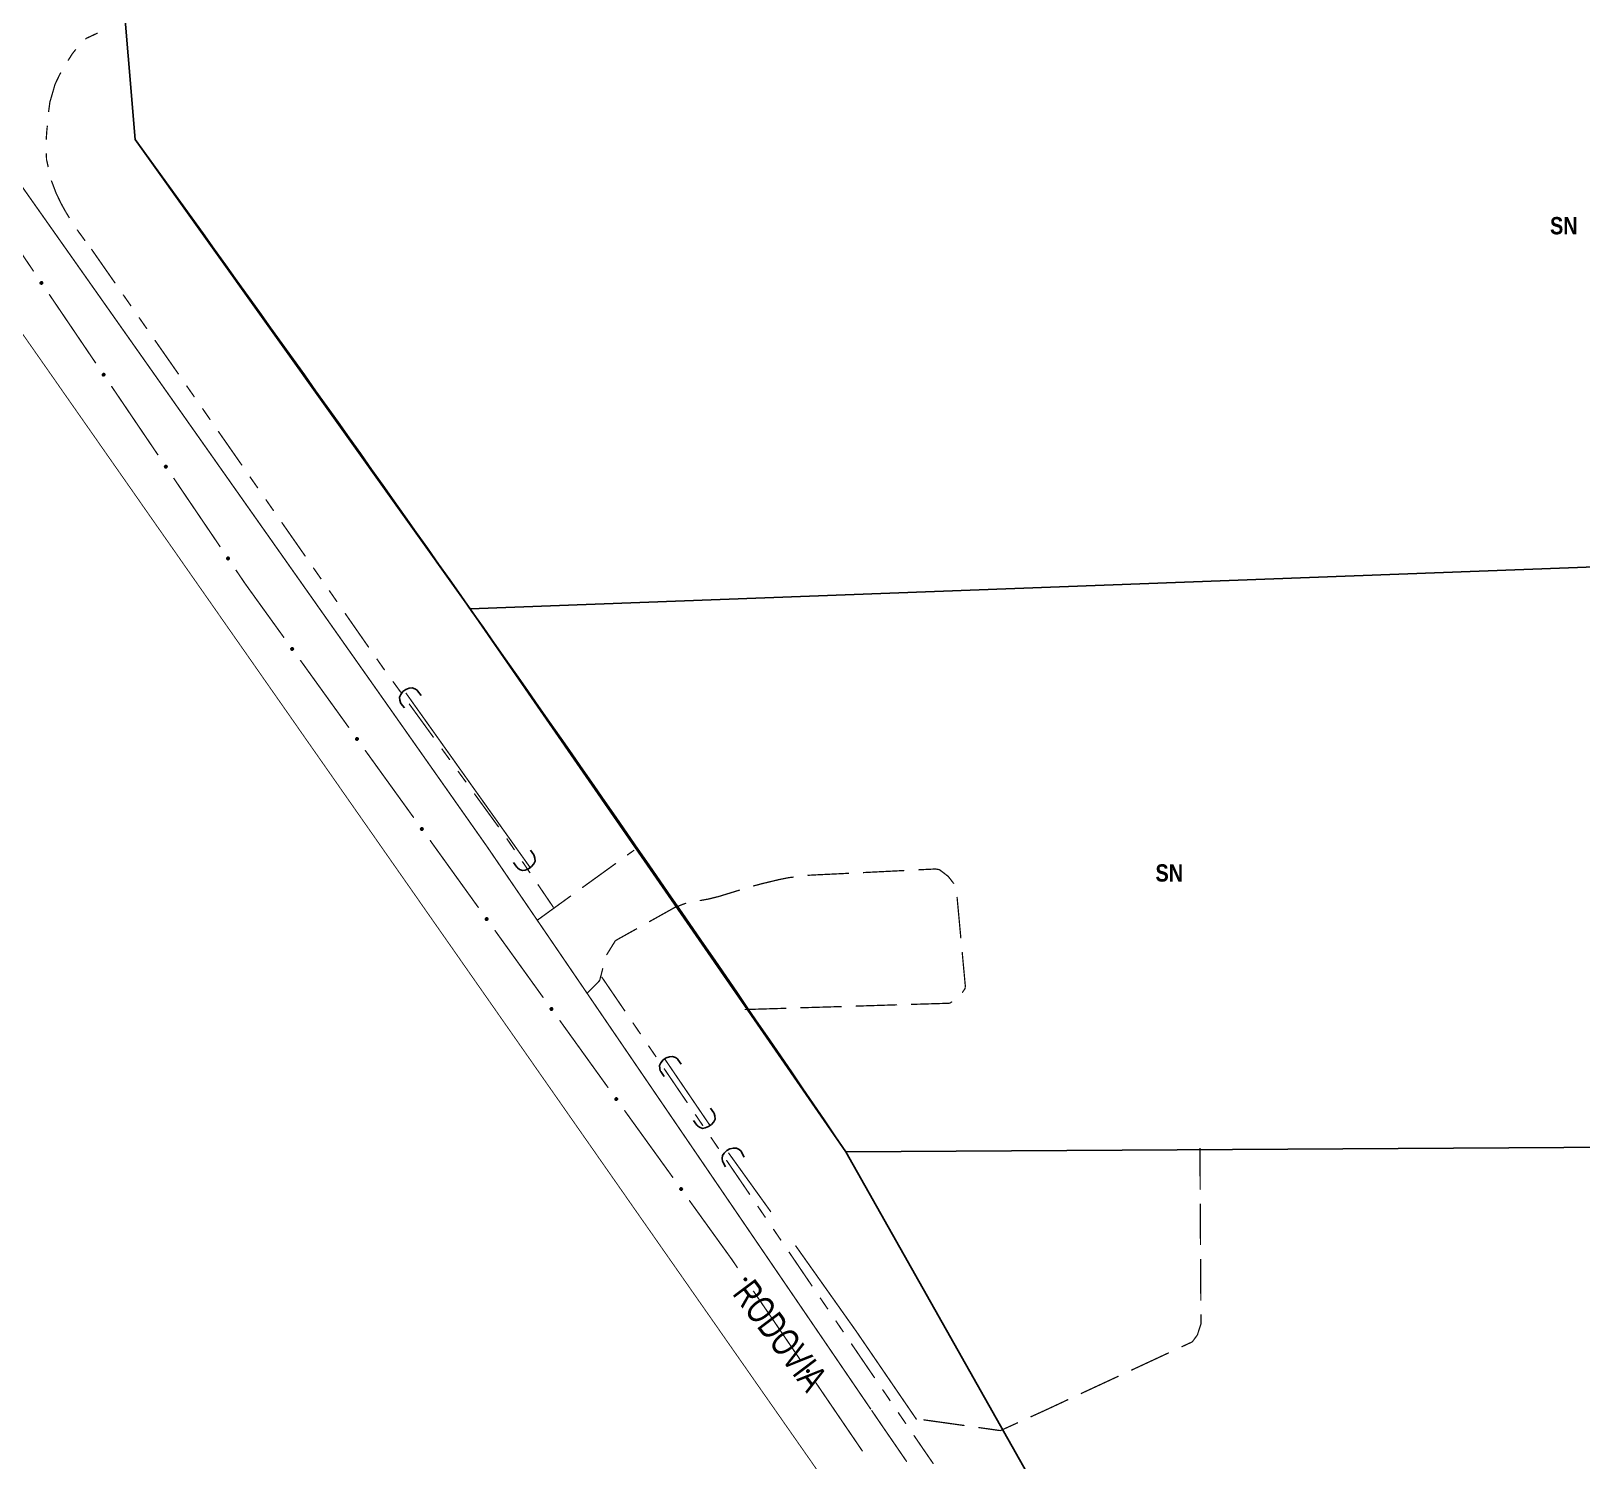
# Model space of a CAD drawing. Extents: x 204834 to 208707, y 4853033 to 4855981.
# Drawn here: x 205162.7 to 205386.4, y 4854319 to 4854525.2 of the extents above; entities that cross this region are included whole.
import ezdxf
from ezdxf.enums import TextEntityAlignment as Align

# ---------------------------------------------------------------- set-up
doc = ezdxf.new("R2010")
doc.units = 0
doc.header["$LTSCALE"] = 1.5
doc.header["$MEASUREMENT"] = 0
doc.linetypes.add('PHANTOMX2', pattern=[5, 2.5, -0.5, 0.5, -0.5, 0.5, -0.5])
doc.linetypes.add('TRACO_05', pattern=[11, 7, -1, 0.5, -1, 0.5, -1])
for name, color, linetype in [('CD-MALHA-LOTES', 40, 'CONTINUOUS'), ('HD-VALAS-DRENOS', 170, 'CONTINUOUS'), ('LM-LIM-SETOR-FISCAL', 7, 'CONTINUOUS'), ('RU-QUADRAS', 6, 'CONTINUOUS'), ('SV-EIXO-ROD-ESTR', 7, 'CONTINUOUS'), ('SV-FX-DOM-EST', 20, 'CONTINUOUS'), ('SV-PONTE-BUEIRO', 249, 'CONTINUOUS'), ('SV-ROD-ESTADUAIS', 20, 'CONTINUOUS'), ('SV-RUA-NAO-PAV-S-GUIA-C-GUIA', 7, 'PHANTOMX2'), ('SV-RUA-PAVIM-S-GUIA-C-GUIA', 7, 'CONTINUOUS'), ('SV-TXT-ROD-EST', 20, 'CONTINUOUS'), ('Th_NmrPort', 7, 'CONTINUOUS')]:
    doc.layers.add(name, color=color, linetype=linetype)
doc.styles.add('ARIAL', font='ARIAL.TTF')
doc.styles.get("Standard").update_dxf_attribs({"font": 'swisscbo.ttf'})
doc.linetypes.add('Limite', pattern='A,20,-3,[130,ltypeshp.shx,S=6.35,R=0,X=0,Y=0],-3,20', length=46)

# ---------------------------------------------------------------- blocks, each defined once
blk = doc.blocks.new('COD119', base_point=(205216.54, 4854430.11))
at = {"layer": 'SV-PONTE-BUEIRO'}
blk.add_lwpolyline([(205215.03, 4854428.11), (205215.03, 4854428.943333), (205215.03, 4854429.068333), (205215.155833, 4854429.401667), (205215.4075, 4854429.776667), (205215.785, 4854429.985), (205216.288333, 4854430.11), (205216.791667, 4854430.11), (205217.295, 4854429.985), (205217.6725, 4854429.776667), (205217.924167, 4854429.401667), (205218.05, 4854429.068333), (205218.05, 4854428.943333), (205218.05, 4854428.11)], dxfattribs=at)

msp = doc.modelspace()

# ---------------------------------------------------------------- linework, layer by layer
at = {"layer": 'CD-MALHA-LOTES', "linetype": 'Continuous', "flags": 128}
for points in [[(205226.02, 4854441.91), (205177.7, 4854509.57), (205175.67, 4854533.79)], [(205226.02, 4854441.91), (205396.09, 4854448.24)], [(205280.22, 4854363.61), (205226.02, 4854441.91)], [(205280.22, 4854363.61), (205391.79, 4854364.28)], [(205346.53, 4854246.15), (205280.22, 4854363.61)]]:
    msp.add_lwpolyline(points, dxfattribs=at)
at = {"layer": 'HD-VALAS-DRENOS', "linetype": 'TRACO_05', "const_width": 0.18}
for points in [[(205234.76, 4854404.48), (205216.75, 4854429.77)], [(205260.64, 4854367.37), (205254.1, 4854376.98)], [(205269.42, 4854354.92), (205263.29, 4854363.45)], [(205290.43, 4854324.98), (205281.75, 4854337.67), (205272.96, 4854350.07)]]:
    msp.add_lwpolyline(points, dxfattribs=at)
at = {"layer": 'LM-LIM-SETOR-FISCAL', "linetype": 'Limite', "ltscale": 0.1, "const_width": 0.13, "flags": 128}
msp.add_lwpolyline([(208132.13, 4853213.19), (208114.89, 4853209.76), (208079.6, 4853197.34), (208051.55, 4853180.72), (208025.58, 4853147.48), (208008.96, 4853121.51), (207990.27, 4853095.54), (207977.18, 4853074.27), (207977.18, 4853074.27), (207977.25, 4853074.22), (207977.18, 4853074.27), (207956.1, 4853085.93), (207945.82, 4853090.68), (207936.07, 4853099.64), (207925.79, 4853113.08), (207912.87, 4853122.04), (207901.27, 4853129.42), (207885.99, 4853134.43), (207866.22, 4853130.48), (207857.06, 4853117.3), (207855.74, 4853109.65), (207854.29, 4853104.12), (207849.81, 4853098.58), (207843.48, 4853094.63), (207832.35, 4853091.47), (207826.81, 4853088.04), (207822.46, 4853090.02), (207820.49, 4853094.5), (207817.85, 4853098.72), (207811.26, 4853102.27), (207805.07, 4853103.59), (207799.14, 4853104.38), (207790.7, 4853104.38), (207787.01, 4853100.03), (207786.62, 4853093.31), (207788.2, 4853087.12), (207790.57, 4853079.61), (207790.97, 4853071.24), (207790.84, 4853064.52), (207788.33, 4853057.66), (207782.8, 4853050.28), (207778.71, 4853047.25), (207773.44, 4853045.67), (207762.04, 4853043.3), (207754.13, 4853041.45), (207747.15, 4853035.92), (207736.87, 4853033.41), (207724.88, 4853033.81), (207719.34, 4853036.97), (207718.29, 4853046.46), (207718.15, 4853057.73), (207718.02, 4853064.06), (207716.7, 4853070.78), (207713.41, 4853075.39), (207708.27, 4853076.71), (207703.66, 4853075.26), (207699.7, 4853071.57), (207695.82, 4853066.3), (207691.07, 4853063.26), (207679.08, 4853063.26), (207668.54, 4853066.43), (207663.92, 4853071.17), (207660.23, 4853076.31), (207656.54, 4853081.71), (207653.12, 4853086.99), (207651.8, 4853094.76), (207650.35, 4853101.35), (207645.47, 4853108.07), (207638.75, 4853112.42), (207633.48, 4853114.13), (207625.51, 4853116.05), (207616.55, 4853118.55), (207607.72, 4853121.45), (207599.15, 4853123.03), (207589.26, 4853124.48), (207579.64, 4853122.9), (207567.98, 4853122.5), (207563.63, 4853123.29), (207559.41, 4853125.53), (207549.66, 4853131.07), (207540.31, 4853134.1), (207534.9, 4853135.16), (207526.34, 4853135.42), (207517.37, 4853134.63), (207509.86, 4853132.26), (207501.03, 4853132.12), (207496.16, 4853134.1), (207489.44, 4853138.19), (207485.09, 4853140.95), (207483.24, 4853145.3), (207433.38, 4853135.75), (207434.67, 4853127.72), (207426.82, 4853124.81), (207415.73, 4853122.98), (207396.77, 4853120.95), (207392.49, 4853119.11), (207387.47, 4853118.39), (207381.3, 4853117.24), (207376.56, 4853116.38), (207369.1, 4853115.23), (207357.97, 4853112.75), (207344.5, 4853111.15), (207333.42, 4853111.36), (207328.77, 4853111.37), (207320.7, 4853109.57), (207319.42, 4853105.86), (207317.92, 4853104.36), (207313.42, 4853103), (207306.84, 4853102), (207303.18, 4853099.75), (207300.74, 4853099.94), (207297.24, 4853101.27), (207294.36, 4853102.41), (207290.13, 4853102.41), (207285.91, 4853101.58), (207283.75, 4853100.66), (207281.89, 4853098.7), (207278.14, 4853097.67), (207267.11, 4853095.09), (207250.59, 4853091.4), (207242.24, 4853089.87), (207232.02, 4853089.01), (207225.74, 4853087.76), (207218.42, 4853086.81), (207208.78, 4853084.88), (207201.06, 4853083.36), (207192.55, 4853081.52), (207188.75, 4853080.47), (207183.81, 4853079.34), (207181.54, 4853078.81), (207178.97, 4853078.21), (207175.42, 4853077.24), (207161.51, 4853073.61), (207134.62, 4853067.5), (207121.18, 4853063.43), (207109.77, 4853060.98), (207083.02, 4853055.24), (207071.92, 4853053.66), (207063.04, 4853052.2), (207057.57, 4853051.22), (207048.59, 4853049.32), (207041.5, 4853047.9), (207028.02, 4853045.07), (207018.95, 4853043.22), (207009.04, 4853041.02), (207007.25, 4853052.87), (207006.42, 4853057.28), (207004.98, 4853065.92), (207003.06, 4853076.97), (207001.71, 4853082.51), (207000.15, 4853089.03), (206998.25, 4853095.75), (206995.98, 4853101.99), (206993.74, 4853107.81), (206987.39, 4853105.57), (206977.81, 4853100.47), (206967.6, 4853097.61), (206962.59, 4853093.58), (206958.92, 4853089.46), (206955.6, 4853082.5), (206950.01, 4853078.17), (206943.28, 4853074.5), (206936.66, 4853071.45), (206932.61, 4853069.6), (206929.01, 4853068.36), (206924.61, 4853067.87), (206920.58, 4853068.19), (206915.12, 4853068.72), (206902.95, 4853070.8), (206891.38, 4853067.85), (206880.4, 4853065.73), (206872.64, 4853064.04), (206858.24, 4853060.22), (206847.8, 4853057.54), (206840.17, 4853055.43), (206828.46, 4853052.32), (206822.53, 4853050.63), (206811.52, 4853047.66), (206803.01, 4853045.24), (206783.97, 4853039.27), (206779.35, 4853035.22), (206768.83, 4853039.64), (206726.11, 4853063.48), (206713.2, 4853068.45), (206676.44, 4853090.31), (206672.42, 4853095.9), (206668.43, 4853097.71), (206665.78, 4853098.35), (206614.27, 4853094.76), (206560.2, 4853092.06), (206527.07, 4853088.1), (206526.63, 4853090.28), (206436.89, 4853085.62), (206403.59, 4853083.9), (206378.69, 4853082.54), (206306.59, 4853077.18), (206281.43, 4853073.09), (206250.76, 4853068.13), (206249.32, 4853067.81), (206241.73, 4853106.06), (206174.74, 4853099.25), (206115.25, 4853096.39), (206097.24, 4853093.29), (206088.22, 4853093.5), (206047.56, 4853092.24), (205987.11, 4853086.63), (205973.22, 4853086.23), (205954.27, 4853084.91), (205875.14, 4853081.42), (205864.61, 4853080.53), (205796.33, 4853076.78), (205791.35, 4853076.88), (205760.46, 4853075.4), (205708.12, 4853073.2), (205697.96, 4853072.98), (205694.02, 4853072.84), (205648.48, 4853073.83), (205657.67, 4853139.89), (205663.09, 4853176.52), (205673.5, 4853240.08), (205679.81, 4853273), (205682.39, 4853291.1), (205686.45, 4853319.25), (205690.23, 4853344.16), (205693.06, 4853366.18), (205695.8, 4853385.06), (205698.77, 4853405.47), (205701.84, 4853427.15), (205703.38, 4853440.04), (205705.6, 4853461.25), (205707.13, 4853485.05), (205708.09, 4853504.93), (205707.25, 4853529.87), (205706.63, 4853547.82), (205704.33, 4853573.07), (205701.82, 4853593.22), (205697.65, 4853618.26), (205692.43, 4853645.81), (205685.96, 4853670.23), (205679.7, 4853691.73), (205670, 4853719.35), (205658.78, 4853745.51), (205610.54, 4853829.65), (205562.78, 4853902.04), (205476.94, 4854024.43), (205418.69, 4854109.18), (205356.81, 4854200.14), (205285.27, 4854304.56), (205232.63, 4854379.82), (205148.32, 4854500.33), (205059.6, 4854625.34), (204995.99, 4854716.47), (204934.98, 4854801.22), (204887.55, 4854871.19), (204871.08, 4854893.76), (204835.64, 4854946.28), (204834.25, 4854948.2), (204845.64, 4854959.83), (204876.75, 4854964.71), (204914.35, 4854970.84), (204996.87, 4854983.31), (205090.66, 4854997.71), (205105.98, 4854999.94), (205187.94, 4855012.05), (205245.94, 4855021.11), (205272.68, 4855025.85), (205289.82, 4855028.52), (205353.63, 4855038.1), (205379.87, 4855044.32), (205380.17, 4855053.59), (205399.55, 4855054.95), (205426.54, 4855056.03), (205437.99, 4855056.62), (205499.63, 4855060.67), (205539.31, 4855063.19), (205567.09, 4855064.98), (205582.41, 4855066.09), (205635.91, 4855070), (205692.95, 4855073.42), (205739.37, 4855076.32), (205755.85, 4855076.88), (205779.09, 4855078.91), (205796.39, 4855080.33), (205832.27, 4855082.2), (205855.36, 4855083.58), (205884.96, 4855084.97), (205904.85, 4855085.43), (205945.85, 4855088.06), (205975.45, 4855089.94), (205990.04, 4855090.61), (206010.45, 4855091.62), (206021.42, 4855091.93), (206022.38, 4855094.63), (206023.19, 4855099.07), (206023.73, 4855105.32), (206023.73, 4855114.57), (206023.61, 4855122.77), (206023.73, 4855128.91), (206023.31, 4855148.74), (206059.09, 4855155.08), (206090.43, 4855139.24), (206138.56, 4855111.07), (206178.75, 4855088.19), (206206.79, 4855072.52), (206222.46, 4855062.86), (206230.38, 4855057.64), (206237.19, 4855052.51), (206245.02, 4855046.96), (206277.61, 4855028.92), (206315.11, 4855009.06), (206322.43, 4855004.94), (206334.61, 4854998.15), (206344.05, 4854991.94), (206370.01, 4854978.16), (206377.13, 4854974.52), (206383.62, 4854970.88), (206391.86, 4854965.97), (206400.96, 4854960.99), (206409.67, 4854956.24), (206418.06, 4854951.81), (206428.03, 4854946.58), (206436.74, 4854941.99), (206446.39, 4854936.45), (206454.94, 4854931.86), (206463.33, 4854927.27), (206473.94, 4854921.41), (206483.44, 4854916.66), (206493.49, 4854911.28), (206502.2, 4854906.53), (206509.16, 4854902.73), (206517.55, 4854899.17), (206528.48, 4854896), (206549.69, 4854889.67), (206564.41, 4854883.97), (206567.2, 4854879.08), (206570.83, 4854883.26), (206576.05, 4854891.17), (206582.86, 4854902.57), (206588.24, 4854910.17), (206594.1, 4854919.67), (206601.38, 4854929.09), (206611.99, 4854937.95), (206625.76, 4854949.98), (206640.32, 4854965.18), (206646.34, 4854973.73), (206650.93, 4854980.7), (206656.31, 4854989.4), (206659.8, 4854993.84), (206666.37, 4855000.56), (206674.91, 4855008.32), (206682.51, 4855016.24), (206687.1, 4855021.3), (206689.8, 4855026.21), (206695.97, 4855035.87), (206702.46, 4855046.95), (206709.74, 4855060.01), (206715.44, 4855068.88), (206721.77, 4855075.21), (206727.79, 4855082.65), (206732.22, 4855088.66), (206736.5, 4855097.05), (206739.58, 4855106.79), (206740.85, 4855116.29), (206741.17, 4855125.63), (206741.64, 4855134.02), (206741.17, 4855142.09), (206742.12, 4855150.72), (206742.75, 4855160.06), (206742.43, 4855173.36), (206743.07, 4855183.81), (206745.76, 4855192.36), (206748.45, 4855197.74), (206758.11, 4855205.5), (206768.24, 4855208.82), (206775.2, 4855210.56), (206778.84, 4855212.3), (206783.44, 4855216.26), (206786.6, 4855221.64), (206789.29, 4855225.29), (206792.14, 4855229.4), (206795.63, 4855232.73), (206801.01, 4855234.47), (206808.45, 4855236.21), (206816.52, 4855237.63), (206822.22, 4855240.17), (206827.6, 4855242.54), (206831.4, 4855244.28), (206836.63, 4855244.44), (206839.95, 4855243.97), (206842.19, 4855243.65), (206845.62, 4855240.46), (206849.62, 4855235.99), (206854.58, 4855232.12), (206859.64, 4855229.78), (206864.76, 4855227.39), (206870.2, 4855225.04), (206874.73, 4855222.3), (206878.92, 4855219.29), (206882.98, 4855215.83), (206887.98, 4855212.7), (206893.95, 4855209.85), (206900.29, 4855207.85), (206907.15, 4855206.19), (206913.73, 4855205.04), (206920.81, 4855203.6), (206927.56, 4855201.94), (206933.6, 4855200.48), (206939.89, 4855199.17), (206945.67, 4855197.5), (206951.88, 4855196.77), (206955.65, 4855197.17), (206957.31, 4855197.34), (206961.86, 4855199.66), (206966.53, 4855198.43), (206972.05, 4855197.76), (206977.41, 4855196.39), (206983.23, 4855195.87), (206988.52, 4855195.58), (206994.38, 4855194.99), (206999.44, 4855194.4), (207005.61, 4855193.62), (207012.36, 4855193.6), (207017.57, 4855195.37), (207023.03, 4855199.41), (207027.73, 4855202.05), (207032.27, 4855204.91), (207036.83, 4855207.98), (207041.71, 4855210.66), (207047.65, 4855212.46), (207053.63, 4855214.05), (207060.03, 4855216.42), (207065.62, 4855219.18), (207071.3, 4855222.28), (207076, 4855226.44), (207079.82, 4855231.03), (207081.1, 4855236.76), (207082.6, 4855241.31), (207088.02, 4855243.94), (207090.58, 4855249.59), (207089.81, 4855256.18), (207088.3, 4855261.39), (207091.68, 4855264.78), (207096.44, 4855266.15), (207101.11, 4855269.63), (207105.02, 4855274.18), (207109.74, 4855275.56), (207115.56, 4855275.11), (207120.83, 4855274.22), (207125.84, 4855273.37), (207131.74, 4855271.63), (207137.13, 4855270.1), (207140.28, 4855270.08), (207149.52, 4855272.92), (207159.75, 4855279.15), (207168.21, 4855287.16), (207178.44, 4855293.84), (207190.46, 4855299.18), (207198.91, 4855306.29), (207210.48, 4855312.52), (207226.05, 4855320.31), (207238.96, 4855331.88), (207248.75, 4855350.57), (207250.97, 4855379.94), (207256.76, 4855404.86), (207263.43, 4855423.99), (207271.89, 4855446.69), (207282.57, 4855472.94), (207294.81, 4855494.97), (207326.84, 4855524.34), (207365.56, 4855558.16), (207387.07, 4855586.87), (207407.16, 4855615.16), (207422.96, 4855638.92), (207434.53, 4855666.07), (207438.09, 4855689.65), (207436.31, 4855734.15), (207437.65, 4855776.65), (207435.87, 4855804.68), (207437.2, 4855838.5), (207442.99, 4855862.09), (207450.11, 4855888.79), (207460.34, 4855908.81), (207484.89, 4855935.84), (207514.89, 4855951.47), (207555.87, 4855955.7), (207618.39, 4855944.29), (207657.68, 4855935.84), (207679.23, 4855930.77), (207701.08, 4855927.5), (207727.34, 4855933.29), (207757.59, 4855943.08), (207797.2, 4855948.42), (207840.36, 4855943.52), (207880.86, 4855931.06), (207908.47, 4855922.08), (207928.08, 4855916.75), (207978.98, 4855907.33), (207988.92, 4855905.77), (208022.36, 4855902.14), (208058.85, 4855901.25), (208090, 4855903.03), (208114.96, 4855908.68), (208130.68, 4855913.81), (208161.85, 4855928.41), (208188.89, 4855948.62), (208218.29, 4855981.06), (208246.45, 4855971.34), (208278.32, 4855947.49), (208315.9, 4855902.87), (208367.57, 4855812.45), (208407.49, 4855740.82), (208443.9, 4855682.11), (208501.44, 4855564.09), (208520.23, 4855513.59), (208554.28, 4855420.83), (208582.46, 4855346.85), (208608.3, 4855254.08), (208634.13, 4855164.83), (208662.31, 4855069.71), (208689.32, 4854981.64), (208696.37, 4854928.8), (208702.51, 4854871.1), (208702.64, 4854844.17), (208698.6, 4854815.34), (208685.17, 4854772.09), (208669.12, 4854736.78), (208666.53, 4854731.08), (208618.81, 4854675.16), (208569.26, 4854639.06), (208558.41, 4854631.16), (208530.44, 4854622.7), (208494.29, 4854611.78), (208442.09, 4854593.13), (208386.91, 4854561.82), (208367.53, 4854543.92), (208320.55, 4854507.76), (208301.91, 4854481.66), (208287, 4854448.85), (208272.08, 4854390.69), (208264.63, 4854342.97), (208264.41, 4854341.07), (208259.41, 4854296.74), (208259.41, 4854241.19), (208259.41, 4854191.98), (208256.43, 4854122.63), (208248.97, 4854065.96), (208232.56, 4854015.63), (208216.16, 4853966.42), (208198.26, 4853911.24), (208184.84, 4853872.46), (208177.39, 4853828.47), (208173.66, 4853792.31), (208166.95, 4853749.8), (208162.4, 4853719.3), (208164.42, 4853685.56), (208172.06, 4853630.34), (208197.55, 4853545.38), (208223.89, 4853510.55), (208245.13, 4853460.42), (208259.57, 4853406.68), (208260.42, 4853403.5), (208260.52, 4853398.64), (208261.27, 4853362.72), (208252.77, 4853293.05), (208222.19, 4853252.27), (208166.97, 4853226.79)], close=True, dxfattribs=at)
at = {"layer": 'RU-QUADRAS', "linetype": 'Continuous'}
msp.add_lwpolyline([(205346.53, 4854246.15), (205280.22, 4854363.61, 0.007344), (205177.7, 4854509.57), (205175.67, 4854533.79), (205408.99, 4854550.53), (205400.61, 4854652.83), (205094.55, 4854628.75), (205081.29, 4854649.58), (205069.84, 4854648.26), (205059.8, 4854662.58), (205322.79, 4854693.02), (205386.4, 4854699.58), (205386.47, 4854696.6), (205391.55, 4854697.28), (205391.22, 4854776.14), (205796.08, 4854803.23), (206032.08, 4854817.08)], format="xyb", dxfattribs=at)
at = {"layer": 'SV-EIXO-ROD-ESTR', "const_width": 0.18}
for points in [[(205163.06, 4854490.57), (205156.33, 4854500.5)], [(205172.03, 4854477.32), (205165.3, 4854487.26)], [(205181.01, 4854464.07), (205174.28, 4854474.01)], [(205189.98, 4854450.83), (205183.25, 4854460.76)], [(205193.48, 4854445.66), (205192.22, 4854447.52)], [(205193.92, 4854445.04), (205193.48, 4854445.66)], [(205199.18, 4854437.74), (205193.92, 4854445.04)], [(205208.54, 4854424.76), (205201.52, 4854434.5)], [(205217.89, 4854411.78), (205210.87, 4854421.51)], [(205227.24, 4854398.79), (205220.23, 4854408.53)], [(205236.59, 4854385.81), (205229.58, 4854395.55)], [(205245.94, 4854372.83), (205238.93, 4854382.57)], [(205255.3, 4854359.85), (205248.28, 4854369.58)], [(205263.75, 4854348.11), (205257.63, 4854356.6)], [(205264.05, 4854347.67), (205263.75, 4854348.11)], [(205264.61, 4854346.84), (205264.05, 4854347.67)], [(205273.63, 4854333.62), (205266.87, 4854343.54)], [(205282.64, 4854320.4), (205275.88, 4854330.32)]]:
    msp.add_lwpolyline(points, dxfattribs=at)
at = {"layer": 'SV-EIXO-ROD-ESTR'}
for points in [[(205164.17, 4854488.73), (205164.12, 4854488.74), (205164.08, 4854488.76), (205164.06, 4854488.78), (205164.04, 4854488.81), (205164.02, 4854488.84), (205164.01, 4854488.87), (205164, 4854488.92), (205164.01, 4854488.96), (205164.03, 4854489), (205164.05, 4854489.03), (205164.08, 4854489.06), (205164.11, 4854489.07), (205164.15, 4854489.08), (205164.19, 4854489.08), (205164.24, 4854489.08), (205164.28, 4854489.06), (205164.31, 4854489.03), (205164.33, 4854489.01), (205164.35, 4854488.97), (205164.36, 4854488.94), (205164.36, 4854488.9), (205164.35, 4854488.85), (205164.33, 4854488.81), (205164.31, 4854488.78), (205164.28, 4854488.76), (205164.25, 4854488.74), (205164.21, 4854488.73), (205164.17, 4854488.73)], [(205173.15, 4854475.48), (205173.1, 4854475.49), (205173.06, 4854475.51), (205173.03, 4854475.53), (205173.01, 4854475.56), (205172.99, 4854475.59), (205172.98, 4854475.63), (205172.98, 4854475.67), (205172.99, 4854475.72), (205173.01, 4854475.76), (205173.03, 4854475.79), (205173.06, 4854475.81), (205173.09, 4854475.82), (205173.12, 4854475.83), (205173.16, 4854475.84), (205173.21, 4854475.83), (205173.25, 4854475.81), (205173.28, 4854475.79), (205173.3, 4854475.76), (205173.32, 4854475.73), (205173.33, 4854475.69), (205173.33, 4854475.65), (205173.32, 4854475.6), (205173.3, 4854475.56), (205173.28, 4854475.54), (205173.25, 4854475.52), (205173.22, 4854475.5), (205173.19, 4854475.49), (205173.15, 4854475.48)], [(205182.12, 4854462.24), (205182.07, 4854462.25), (205182.03, 4854462.26), (205182, 4854462.29), (205181.98, 4854462.31), (205181.96, 4854462.35), (205181.95, 4854462.38), (205181.95, 4854462.42), (205181.96, 4854462.47), (205181.98, 4854462.51), (205182, 4854462.54), (205182.03, 4854462.56), (205182.06, 4854462.58), (205182.09, 4854462.59), (205182.14, 4854462.59), (205182.19, 4854462.58), (205182.22, 4854462.56), (205182.25, 4854462.54), (205182.27, 4854462.51), (205182.29, 4854462.48), (205182.3, 4854462.45), (205182.3, 4854462.4), (205182.29, 4854462.36), (205182.28, 4854462.32), (205182.25, 4854462.29), (205182.23, 4854462.27), (205182.2, 4854462.25), (205182.16, 4854462.24), (205182.12, 4854462.24)], [(205191.09, 4854448.99), (205191.04, 4854449), (205191, 4854449.02), (205190.97, 4854449.04), (205190.95, 4854449.07), (205190.94, 4854449.1), (205190.93, 4854449.13), (205190.92, 4854449.17), (205190.93, 4854449.22), (205190.95, 4854449.26), (205190.97, 4854449.29), (205191, 4854449.31), (205191.03, 4854449.33), (205191.07, 4854449.34), (205191.11, 4854449.34), (205191.16, 4854449.33), (205191.2, 4854449.32), (205191.22, 4854449.29), (205191.25, 4854449.27), (205191.26, 4854449.23), (205191.27, 4854449.2), (205191.28, 4854449.16), (205191.27, 4854449.11), (205191.25, 4854449.07), (205191.23, 4854449.04), (205191.2, 4854449.02), (205191.17, 4854449), (205191.13, 4854448.99), (205191.09, 4854448.99)], [(205200.35, 4854435.94), (205200.3, 4854435.94), (205200.26, 4854435.96), (205200.23, 4854435.98), (205200.21, 4854436.01), (205200.19, 4854436.04), (205200.18, 4854436.08), (205200.17, 4854436.12), (205200.18, 4854436.17), (205200.2, 4854436.21), (205200.22, 4854436.24), (205200.25, 4854436.26), (205200.28, 4854436.28), (205200.31, 4854436.29), (205200.36, 4854436.29), (205200.4, 4854436.28), (205200.44, 4854436.27), (205200.47, 4854436.24), (205200.5, 4854436.22), (205200.51, 4854436.19), (205200.53, 4854436.15), (205200.53, 4854436.11), (205200.52, 4854436.06), (205200.5, 4854436.02), (205200.48, 4854435.99), (205200.45, 4854435.97), (205200.42, 4854435.95), (205200.39, 4854435.94), (205200.35, 4854435.94)], [(205209.7, 4854422.96), (205209.65, 4854422.96), (205209.61, 4854422.98), (205209.58, 4854423), (205209.56, 4854423.03), (205209.54, 4854423.06), (205209.53, 4854423.09), (205209.53, 4854423.13), (205209.53, 4854423.18), (205209.55, 4854423.22), (205209.57, 4854423.25), (205209.6, 4854423.28), (205209.63, 4854423.29), (205209.67, 4854423.3), (205209.71, 4854423.31), (205209.76, 4854423.3), (205209.8, 4854423.28), (205209.82, 4854423.26), (205209.85, 4854423.23), (205209.87, 4854423.2), (205209.88, 4854423.17), (205209.88, 4854423.13), (205209.87, 4854423.08), (205209.86, 4854423.04), (205209.83, 4854423.01), (205209.81, 4854422.99), (205209.78, 4854422.97), (205209.74, 4854422.96), (205209.7, 4854422.96)], [(205219.05, 4854409.97), (205219, 4854409.98), (205218.96, 4854410), (205218.93, 4854410.02), (205218.91, 4854410.05), (205218.89, 4854410.08), (205218.88, 4854410.11), (205218.88, 4854410.15), (205218.89, 4854410.2), (205218.9, 4854410.24), (205218.93, 4854410.27), (205218.95, 4854410.29), (205218.98, 4854410.31), (205219.02, 4854410.32), (205219.06, 4854410.33), (205219.11, 4854410.32), (205219.15, 4854410.3), (205219.18, 4854410.28), (205219.2, 4854410.25), (205219.22, 4854410.22), (205219.23, 4854410.19), (205219.23, 4854410.14), (205219.22, 4854410.1), (205219.21, 4854410.06), (205219.19, 4854410.03), (205219.16, 4854410.01), (205219.13, 4854409.99), (205219.09, 4854409.98), (205219.05, 4854409.97)], [(205228.4, 4854396.99), (205228.36, 4854397), (205228.31, 4854397.01), (205228.29, 4854397.04), (205228.26, 4854397.06), (205228.25, 4854397.09), (205228.23, 4854397.13), (205228.23, 4854397.17), (205228.24, 4854397.22), (205228.26, 4854397.26), (205228.28, 4854397.29), (205228.3, 4854397.31), (205228.33, 4854397.33), (205228.37, 4854397.34), (205228.41, 4854397.34), (205228.46, 4854397.34), (205228.5, 4854397.32), (205228.53, 4854397.3), (205228.55, 4854397.27), (205228.57, 4854397.24), (205228.58, 4854397.2), (205228.58, 4854397.16), (205228.58, 4854397.11), (205228.56, 4854397.08), (205228.54, 4854397.05), (205228.51, 4854397.02), (205228.48, 4854397.01), (205228.45, 4854396.99), (205228.4, 4854396.99)], [(205237.76, 4854384.01), (205237.71, 4854384.02), (205237.67, 4854384.03), (205237.64, 4854384.05), (205237.62, 4854384.08), (205237.6, 4854384.11), (205237.59, 4854384.15), (205237.58, 4854384.19), (205237.59, 4854384.24), (205237.61, 4854384.28), (205237.63, 4854384.31), (205237.66, 4854384.33), (205237.69, 4854384.35), (205237.72, 4854384.36), (205237.76, 4854384.36), (205237.81, 4854384.35), (205237.85, 4854384.34), (205237.88, 4854384.31), (205237.9, 4854384.29), (205237.92, 4854384.26), (205237.93, 4854384.22), (205237.94, 4854384.18), (205237.93, 4854384.13), (205237.91, 4854384.09), (205237.89, 4854384.06), (205237.86, 4854384.04), (205237.83, 4854384.02), (205237.8, 4854384.01), (205237.76, 4854384.01)], [(205247.11, 4854371.03), (205247.06, 4854371.03), (205247.02, 4854371.05), (205246.99, 4854371.07), (205246.97, 4854371.1), (205246.95, 4854371.13), (205246.94, 4854371.16), (205246.93, 4854371.2), (205246.94, 4854371.25), (205246.96, 4854371.29), (205246.98, 4854371.32), (205247.01, 4854371.35), (205247.04, 4854371.36), (205247.07, 4854371.38), (205247.12, 4854371.38), (205247.16, 4854371.37), (205247.2, 4854371.36), (205247.23, 4854371.33), (205247.25, 4854371.3), (205247.27, 4854371.27), (205247.28, 4854371.24), (205247.29, 4854371.2), (205247.28, 4854371.15), (205247.26, 4854371.11), (205247.24, 4854371.08), (205247.21, 4854371.06), (205247.18, 4854371.04), (205247.15, 4854371.03), (205247.11, 4854371.03)], [(205256.46, 4854358.04), (205256.41, 4854358.05), (205256.37, 4854358.07), (205256.34, 4854358.09), (205256.32, 4854358.12), (205256.3, 4854358.15), (205256.29, 4854358.18), (205256.29, 4854358.22), (205256.29, 4854358.27), (205256.31, 4854358.31), (205256.33, 4854358.34), (205256.36, 4854358.36), (205256.39, 4854358.38), (205256.43, 4854358.39), (205256.47, 4854358.4), (205256.52, 4854358.39), (205256.56, 4854358.37), (205256.58, 4854358.35), (205256.61, 4854358.32), (205256.62, 4854358.29), (205256.64, 4854358.26), (205256.64, 4854358.22), (205256.63, 4854358.17), (205256.62, 4854358.13), (205256.59, 4854358.1), (205256.57, 4854358.08), (205256.54, 4854358.06), (205256.5, 4854358.05), (205256.46, 4854358.04)], [(205265.73, 4854345.01), (205265.68, 4854345.02), (205265.64, 4854345.03), (205265.61, 4854345.06), (205265.59, 4854345.09), (205265.58, 4854345.12), (205265.57, 4854345.15), (205265.56, 4854345.19), (205265.57, 4854345.24), (205265.59, 4854345.28), (205265.61, 4854345.31), (205265.64, 4854345.33), (205265.67, 4854345.35), (205265.71, 4854345.36), (205265.75, 4854345.36), (205265.8, 4854345.35), (205265.84, 4854345.34), (205265.86, 4854345.31), (205265.89, 4854345.28), (205265.9, 4854345.25), (205265.91, 4854345.22), (205265.92, 4854345.18), (205265.91, 4854345.13), (205265.89, 4854345.09), (205265.87, 4854345.06), (205265.84, 4854345.04), (205265.81, 4854345.02), (205265.77, 4854345.01), (205265.73, 4854345.01)], [(205274.74, 4854331.79), (205274.7, 4854331.8), (205274.66, 4854331.81), (205274.63, 4854331.84), (205274.61, 4854331.87), (205274.59, 4854331.9), (205274.58, 4854331.93), (205274.58, 4854331.97), (205274.58, 4854332.02), (205274.6, 4854332.06), (205274.63, 4854332.09), (205274.65, 4854332.11), (205274.68, 4854332.13), (205274.72, 4854332.14), (205274.76, 4854332.14), (205274.81, 4854332.13), (205274.85, 4854332.12), (205274.88, 4854332.09), (205274.9, 4854332.06), (205274.92, 4854332.03), (205274.93, 4854332), (205274.93, 4854331.96), (205274.92, 4854331.91), (205274.9, 4854331.87), (205274.88, 4854331.84), (205274.85, 4854331.82), (205274.82, 4854331.8), (205274.79, 4854331.79), (205274.74, 4854331.79)]]:
    msp.add_lwpolyline(points, close=True, dxfattribs=at)
for points in [[(205164.17, 4854488.73), (205164, 4854488.92)], [(205164.21, 4854488.73), (205164.01, 4854488.96)], [(205164.19, 4854488.73), (205164.01, 4854488.94)], [(205164.15, 4854488.74), (205164.01, 4854488.89)], [(205164.12, 4854488.74), (205164.01, 4854488.87)], [(205164.23, 4854488.74), (205164.02, 4854488.98)], [(205164.1, 4854488.75), (205164.02, 4854488.85)], [(205164.08, 4854488.76), (205164.02, 4854488.84)], [(205164.25, 4854488.74), (205164.03, 4854489)], [(205164.26, 4854488.76), (205164.04, 4854489.01)], [(205164.28, 4854488.76), (205164.05, 4854489.03)], [(205164.29, 4854488.78), (205164.07, 4854489.04)], [(205164.31, 4854488.78), (205164.08, 4854489.06)], [(205164.32, 4854488.8), (205164.1, 4854489.06)], [(205164.33, 4854488.81), (205164.11, 4854489.07)], [(205164.34, 4854488.83), (205164.13, 4854489.07)], [(205164.35, 4854488.85), (205164.15, 4854489.08)], [(205164.35, 4854488.88), (205164.17, 4854489.08)], [(205164.36, 4854488.9), (205164.19, 4854489.08)], [(205164.35, 4854488.92), (205164.22, 4854489.07)], [(205164.36, 4854488.94), (205164.24, 4854489.08)], [(205164.35, 4854488.96), (205164.26, 4854489.06)], [(205164.35, 4854488.97), (205164.28, 4854489.06)], [(205173.17, 4854475.49), (205172.98, 4854475.69)], [(205173.15, 4854475.48), (205172.98, 4854475.67)], [(205173.12, 4854475.49), (205172.98, 4854475.64)], [(205173.1, 4854475.49), (205172.98, 4854475.63)], [(205173.19, 4854475.49), (205172.99, 4854475.72)], [(205173.07, 4854475.5), (205172.99, 4854475.6)], [(205173.06, 4854475.51), (205172.99, 4854475.59)], [(205173.2, 4854475.5), (205173, 4854475.73)], [(205173.22, 4854475.5), (205173.01, 4854475.76)], [(205173.23, 4854475.51), (205173.02, 4854475.77)], [(205173.25, 4854475.52), (205173.03, 4854475.79)], [(205173.27, 4854475.53), (205173.04, 4854475.8)], [(205173.28, 4854475.54), (205173.06, 4854475.81)], [(205173.29, 4854475.55), (205173.07, 4854475.81)], [(205173.3, 4854475.56), (205173.09, 4854475.82)], [(205173.31, 4854475.59), (205173.11, 4854475.83)], [(205173.32, 4854475.6), (205173.12, 4854475.83)], [(205173.32, 4854475.63), (205173.14, 4854475.83)], [(205173.33, 4854475.65), (205173.16, 4854475.84)], [(205173.32, 4854475.68), (205173.19, 4854475.83)], [(205173.33, 4854475.69), (205173.21, 4854475.83)], [(205173.32, 4854475.71), (205173.24, 4854475.81)], [(205173.32, 4854475.73), (205173.25, 4854475.81)], [(205182.23, 4854462.27), (205182, 4854462.54)], [(205182.24, 4854462.28), (205182.02, 4854462.55)], [(205182.25, 4854462.29), (205182.03, 4854462.56)], [(205182.26, 4854462.31), (205182.05, 4854462.57)], [(205182.28, 4854462.32), (205182.06, 4854462.58)], [(205182.29, 4854462.34), (205182.08, 4854462.58)], [(205182.29, 4854462.36), (205182.09, 4854462.59)], [(205182.3, 4854462.38), (205182.12, 4854462.59)], [(205182.3, 4854462.4), (205182.14, 4854462.59)], [(205182.3, 4854462.43), (205182.17, 4854462.58)], [(205182.3, 4854462.45), (205182.19, 4854462.58)], [(205182.29, 4854462.47), (205182.21, 4854462.57)], [(205182.29, 4854462.48), (205182.22, 4854462.56)], [(205182.12, 4854462.24), (205181.95, 4854462.42)], [(205182.07, 4854462.25), (205181.95, 4854462.38)], [(205182.16, 4854462.24), (205181.96, 4854462.47)], [(205182.14, 4854462.24), (205181.96, 4854462.44)], [(205182.09, 4854462.24), (205181.96, 4854462.4)], [(205182.05, 4854462.26), (205181.96, 4854462.36)], [(205182.03, 4854462.26), (205181.96, 4854462.35)], [(205182.18, 4854462.25), (205181.97, 4854462.49)], [(205182.2, 4854462.25), (205181.98, 4854462.51)], [(205182.21, 4854462.26), (205181.99, 4854462.52)], [(205191.09, 4854448.99), (205190.92, 4854449.17)], [(205191.13, 4854448.99), (205190.93, 4854449.22)], [(205191.11, 4854448.99), (205190.93, 4854449.2)], [(205191.07, 4854449), (205190.93, 4854449.15)], [(205191.04, 4854449), (205190.93, 4854449.13)], [(205191.15, 4854449), (205190.94, 4854449.24)], [(205191.02, 4854449.01), (205190.94, 4854449.11)], [(205191.17, 4854449), (205190.95, 4854449.26)], [(205191.18, 4854449.02), (205190.96, 4854449.27)], [(205191.2, 4854449.02), (205190.97, 4854449.29)], [(205191.21, 4854449.03), (205190.99, 4854449.3)], [(205191.23, 4854449.04), (205191, 4854449.31)], [(205191.24, 4854449.06), (205191.02, 4854449.32)], [(205191.25, 4854449.07), (205191.03, 4854449.33)], [(205191.26, 4854449.09), (205191.05, 4854449.33)], [(205191.27, 4854449.11), (205191.07, 4854449.34)], [(205191.27, 4854449.14), (205191.09, 4854449.34)], [(205191.28, 4854449.16), (205191.11, 4854449.34)], [(205191.27, 4854449.18), (205191.14, 4854449.33)], [(205191.27, 4854449.2), (205191.16, 4854449.33)], [(205191.27, 4854449.22), (205191.18, 4854449.32)], [(205191.26, 4854449.23), (205191.2, 4854449.32)], [(205191, 4854449.02), (205190.94, 4854449.1)], [(205200.35, 4854435.94), (205200.17, 4854436.12)], [(205200.39, 4854435.94), (205200.18, 4854436.17)], [(205200.37, 4854435.94), (205200.18, 4854436.14)], [(205200.32, 4854435.94), (205200.18, 4854436.09)], [(205200.3, 4854435.94), (205200.18, 4854436.08)], [(205200.41, 4854435.95), (205200.19, 4854436.18)], [(205200.28, 4854435.95), (205200.19, 4854436.05)], [(205200.26, 4854435.96), (205200.19, 4854436.04)], [(205200.42, 4854435.95), (205200.2, 4854436.21)], [(205200.44, 4854435.96), (205200.21, 4854436.22)], [(205200.45, 4854435.97), (205200.22, 4854436.24)], [(205200.47, 4854435.99), (205200.24, 4854436.25)], [(205200.48, 4854435.99), (205200.25, 4854436.26)], [(205200.49, 4854436.01), (205200.27, 4854436.27)], [(205200.5, 4854436.02), (205200.28, 4854436.28)], [(205200.51, 4854436.04), (205200.3, 4854436.28)], [(205200.52, 4854436.06), (205200.31, 4854436.29)], [(205200.52, 4854436.09), (205200.34, 4854436.29)], [(205200.53, 4854436.11), (205200.36, 4854436.29)], [(205200.52, 4854436.13), (205200.39, 4854436.28)], [(205200.53, 4854436.15), (205200.4, 4854436.28)], [(205200.52, 4854436.17), (205200.43, 4854436.27)], [(205200.51, 4854436.19), (205200.44, 4854436.27)], [(205209.74, 4854422.96), (205209.53, 4854423.18)], [(205209.72, 4854422.96), (205209.53, 4854423.16)], [(205209.7, 4854422.96), (205209.53, 4854423.13)], [(205209.67, 4854422.96), (205209.53, 4854423.11)], [(205209.65, 4854422.96), (205209.53, 4854423.09)], [(205209.63, 4854422.97), (205209.54, 4854423.07)], [(205209.61, 4854422.98), (205209.54, 4854423.06)], [(205209.78, 4854422.97), (205209.55, 4854423.22)], [(205209.76, 4854422.97), (205209.55, 4854423.2)], [(205209.79, 4854422.98), (205209.56, 4854423.23)], [(205209.81, 4854422.99), (205209.57, 4854423.25)], [(205209.82, 4854423), (205209.59, 4854423.26)], [(205209.83, 4854423.01), (205209.6, 4854423.28)], [(205209.84, 4854423.03), (205209.62, 4854423.28)], [(205209.86, 4854423.04), (205209.63, 4854423.29)], [(205209.86, 4854423.06), (205209.65, 4854423.3)], [(205209.87, 4854423.08), (205209.67, 4854423.3)], [(205209.87, 4854423.11), (205209.69, 4854423.3)], [(205209.88, 4854423.13), (205209.71, 4854423.31)], [(205209.87, 4854423.15), (205209.74, 4854423.3)], [(205209.88, 4854423.17), (205209.76, 4854423.3)], [(205209.87, 4854423.19), (205209.78, 4854423.29)], [(205209.87, 4854423.2), (205209.8, 4854423.28)], [(205219.05, 4854409.97), (205218.88, 4854410.15)], [(205219, 4854409.98), (205218.88, 4854410.11)], [(205219.09, 4854409.98), (205218.89, 4854410.2)], [(205219.07, 4854409.98), (205218.89, 4854410.17)], [(205219.03, 4854409.98), (205218.89, 4854410.13)], [(205218.98, 4854409.99), (205218.89, 4854410.09)], [(205218.96, 4854410), (205218.89, 4854410.08)], [(205219.13, 4854409.99), (205218.9, 4854410.24)], [(205219.11, 4854409.99), (205218.9, 4854410.22)], [(205219.14, 4854410), (205218.92, 4854410.25)], [(205219.16, 4854410.01), (205218.93, 4854410.27)], [(205219.17, 4854410.02), (205218.94, 4854410.28)], [(205219.19, 4854410.03), (205218.95, 4854410.29)], [(205219.2, 4854410.05), (205218.97, 4854410.3)], [(205219.21, 4854410.06), (205218.98, 4854410.31)], [(205219.22, 4854410.08), (205219, 4854410.31)], [(205219.22, 4854410.1), (205219.02, 4854410.32)], [(205219.23, 4854410.12), (205219.04, 4854410.32)], [(205219.23, 4854410.14), (205219.06, 4854410.33)], [(205219.23, 4854410.17), (205219.09, 4854410.32)], [(205219.23, 4854410.19), (205219.11, 4854410.32)], [(205219.22, 4854410.21), (205219.13, 4854410.31)], [(205219.22, 4854410.22), (205219.15, 4854410.3)], [(205228.4, 4854396.99), (205228.23, 4854397.17)], [(205228.36, 4854397), (205228.23, 4854397.13)], [(205228.45, 4854396.99), (205228.24, 4854397.22)], [(205228.43, 4854396.99), (205228.24, 4854397.19)], [(205228.38, 4854397), (205228.24, 4854397.14)], [(205228.46, 4854397), (205228.25, 4854397.23)], [(205228.33, 4854397.01), (205228.25, 4854397.1)], [(205228.31, 4854397.01), (205228.25, 4854397.09)], [(205228.48, 4854397.01), (205228.26, 4854397.26)], [(205228.49, 4854397.02), (205228.27, 4854397.27)], [(205228.51, 4854397.02), (205228.28, 4854397.29)], [(205228.52, 4854397.04), (205228.29, 4854397.3)], [(205228.54, 4854397.05), (205228.3, 4854397.31)], [(205228.55, 4854397.06), (205228.32, 4854397.32)], [(205228.56, 4854397.08), (205228.33, 4854397.33)], [(205228.57, 4854397.1), (205228.36, 4854397.33)], [(205228.58, 4854397.11), (205228.37, 4854397.34)], [(205228.58, 4854397.14), (205228.39, 4854397.34)], [(205228.58, 4854397.16), (205228.41, 4854397.34)], [(205228.58, 4854397.19), (205228.44, 4854397.33)], [(205228.58, 4854397.2), (205228.46, 4854397.34)], [(205228.57, 4854397.22), (205228.48, 4854397.32)], [(205228.57, 4854397.24), (205228.5, 4854397.32)], [(205237.8, 4854384.01), (205237.59, 4854384.24)], [(205237.81, 4854384.02), (205237.6, 4854384.25)], [(205237.83, 4854384.02), (205237.61, 4854384.28)], [(205237.84, 4854384.04), (205237.62, 4854384.29)], [(205237.86, 4854384.04), (205237.63, 4854384.31)], [(205237.87, 4854384.06), (205237.65, 4854384.32)], [(205237.89, 4854384.06), (205237.66, 4854384.33)], [(205237.9, 4854384.08), (205237.67, 4854384.34)], [(205237.91, 4854384.09), (205237.69, 4854384.35)], [(205237.92, 4854384.11), (205237.71, 4854384.35)], [(205237.93, 4854384.13), (205237.72, 4854384.36)], [(205237.93, 4854384.16), (205237.75, 4854384.36)], [(205237.94, 4854384.18), (205237.76, 4854384.36)], [(205237.93, 4854384.2), (205237.79, 4854384.35)], [(205237.93, 4854384.22), (205237.81, 4854384.35)], [(205237.92, 4854384.24), (205237.84, 4854384.34)], [(205237.92, 4854384.26), (205237.85, 4854384.34)], [(205237.76, 4854384.01), (205237.58, 4854384.19)], [(205237.78, 4854384.01), (205237.59, 4854384.21)], [(205237.73, 4854384.01), (205237.59, 4854384.16)], [(205237.71, 4854384.02), (205237.59, 4854384.15)], [(205237.68, 4854384.02), (205237.6, 4854384.12)], [(205237.67, 4854384.03), (205237.6, 4854384.11)], [(205247.11, 4854371.03), (205246.93, 4854371.2)], [(205247.15, 4854371.03), (205246.94, 4854371.25)], [(205247.13, 4854371.03), (205246.94, 4854371.23)], [(205247.08, 4854371.03), (205246.94, 4854371.18)], [(205247.06, 4854371.03), (205246.94, 4854371.16)], [(205247.16, 4854371.04), (205246.95, 4854371.27)], [(205247.04, 4854371.04), (205246.95, 4854371.14)], [(205247.02, 4854371.05), (205246.95, 4854371.13)], [(205247.18, 4854371.04), (205246.96, 4854371.29)], [(205247.2, 4854371.05), (205246.97, 4854371.3)], [(205247.21, 4854371.06), (205246.98, 4854371.32)], [(205247.23, 4854371.07), (205247, 4854371.34)], [(205247.24, 4854371.08), (205247.01, 4854371.35)], [(205247.25, 4854371.1), (205247.02, 4854371.35)], [(205247.26, 4854371.11), (205247.04, 4854371.36)], [(205247.27, 4854371.13), (205247.06, 4854371.37)], [(205247.28, 4854371.15), (205247.07, 4854371.38)], [(205247.28, 4854371.18), (205247.1, 4854371.37)], [(205247.29, 4854371.2), (205247.12, 4854371.38)], [(205247.28, 4854371.22), (205247.14, 4854371.37)], [(205247.28, 4854371.24), (205247.16, 4854371.37)], [(205247.28, 4854371.26), (205247.19, 4854371.36)], [(205247.27, 4854371.27), (205247.2, 4854371.36)], [(205256.5, 4854358.05), (205256.29, 4854358.27)], [(205256.48, 4854358.05), (205256.29, 4854358.24)], [(205256.46, 4854358.04), (205256.29, 4854358.22)], [(205256.43, 4854358.05), (205256.29, 4854358.2)], [(205256.41, 4854358.05), (205256.29, 4854358.18)], [(205256.52, 4854358.06), (205256.3, 4854358.29)], [(205256.39, 4854358.06), (205256.3, 4854358.16)], [(205256.37, 4854358.07), (205256.3, 4854358.15)], [(205256.54, 4854358.06), (205256.31, 4854358.31)], [(205256.55, 4854358.07), (205256.32, 4854358.32)], [(205256.57, 4854358.08), (205256.33, 4854358.34)], [(205256.58, 4854358.09), (205256.35, 4854358.35)], [(205256.59, 4854358.1), (205256.36, 4854358.36)], [(205256.6, 4854358.12), (205256.38, 4854358.37)], [(205256.62, 4854358.13), (205256.39, 4854358.38)], [(205256.62, 4854358.15), (205256.41, 4854358.38)], [(205256.63, 4854358.17), (205256.43, 4854358.39)], [(205256.63, 4854358.19), (205256.45, 4854358.39)], [(205256.64, 4854358.22), (205256.47, 4854358.4)], [(205256.63, 4854358.24), (205256.5, 4854358.39)], [(205256.64, 4854358.26), (205256.52, 4854358.39)], [(205256.63, 4854358.28), (205256.54, 4854358.38)], [(205256.62, 4854358.29), (205256.56, 4854358.37)], [(205265.73, 4854345.01), (205265.56, 4854345.19)], [(205265.77, 4854345.01), (205265.57, 4854345.24)], [(205265.75, 4854345.01), (205265.57, 4854345.21)], [(205265.71, 4854345.01), (205265.57, 4854345.17)], [(205265.68, 4854345.02), (205265.57, 4854345.15)], [(205265.79, 4854345.02), (205265.58, 4854345.26)], [(205265.66, 4854345.03), (205265.58, 4854345.13)], [(205265.64, 4854345.03), (205265.58, 4854345.12)], [(205265.81, 4854345.02), (205265.59, 4854345.28)], [(205265.82, 4854345.03), (205265.6, 4854345.29)], [(205265.84, 4854345.04), (205265.61, 4854345.31)], [(205265.85, 4854345.05), (205265.63, 4854345.32)], [(205265.87, 4854345.06), (205265.64, 4854345.33)], [(205265.88, 4854345.08), (205265.66, 4854345.34)], [(205265.89, 4854345.09), (205265.67, 4854345.35)], [(205265.9, 4854345.11), (205265.69, 4854345.35)], [(205265.91, 4854345.13), (205265.71, 4854345.36)], [(205265.91, 4854345.15), (205265.73, 4854345.36)], [(205265.92, 4854345.18), (205265.75, 4854345.36)], [(205265.91, 4854345.2), (205265.78, 4854345.35)], [(205265.91, 4854345.22), (205265.8, 4854345.35)], [(205265.91, 4854345.24), (205265.82, 4854345.34)], [(205265.9, 4854345.25), (205265.84, 4854345.34)], [(205274.79, 4854331.79), (205274.58, 4854332.02)], [(205274.77, 4854331.79), (205274.58, 4854331.99)], [(205274.74, 4854331.79), (205274.58, 4854331.97)], [(205274.72, 4854331.79), (205274.58, 4854331.95)], [(205274.7, 4854331.8), (205274.58, 4854331.93)], [(205274.67, 4854331.81), (205274.59, 4854331.91)], [(205274.66, 4854331.81), (205274.59, 4854331.9)], [(205274.82, 4854331.8), (205274.6, 4854332.06)], [(205274.8, 4854331.8), (205274.6, 4854332.04)], [(205274.83, 4854331.81), (205274.62, 4854332.07)], [(205274.85, 4854331.82), (205274.63, 4854332.09)], [(205274.87, 4854331.83), (205274.64, 4854332.1)], [(205274.88, 4854331.84), (205274.65, 4854332.11)], [(205274.89, 4854331.86), (205274.67, 4854332.12)], [(205274.9, 4854331.87), (205274.68, 4854332.13)], [(205274.91, 4854331.89), (205274.71, 4854332.13)], [(205274.92, 4854331.91), (205274.72, 4854332.14)], [(205274.92, 4854331.93), (205274.74, 4854332.14)], [(205274.93, 4854331.96), (205274.76, 4854332.14)], [(205274.92, 4854331.98), (205274.79, 4854332.13)], [(205274.93, 4854332), (205274.81, 4854332.13)], [(205274.92, 4854332.02), (205274.83, 4854332.12)], [(205274.92, 4854332.03), (205274.85, 4854332.12)]]:
    msp.add_lwpolyline(points, dxfattribs=at)
at = {"layer": 'SV-FX-DOM-EST', "const_width": 0.18}
for points in [[(205171.39, 4854493.78), (205174.82, 4854488.86)], [(205175.96, 4854487.22), (205177.11, 4854485.57)], [(205178.25, 4854483.93), (205179.39, 4854482.29)], [(205180.54, 4854480.65), (205183.97, 4854475.73)], [(205185.11, 4854474.09), (205186.25, 4854472.45)], [(205187.4, 4854470.81), (205188.54, 4854469.16)], [(205189.68, 4854467.52), (205193.11, 4854462.6)], [(205194.25, 4854460.96), (205195.4, 4854459.32)], [(205196.54, 4854457.68), (205197.68, 4854456.04)], [(205198.83, 4854454.39), (205202.26, 4854449.47)], [(205203.4, 4854447.83), (205204.54, 4854446.19)], [(205205.69, 4854444.55), (205206.83, 4854442.91)], [(205207.97, 4854441.27), (205211.4, 4854436.34)], [(205212.55, 4854434.7), (205213.12, 4854433.88)], [(205213.12, 4854433.88), (205213.46, 4854433.39)], [(205213.46, 4854433.39), (205213.7, 4854433.07)], [(205214.87, 4854431.45), (205216.05, 4854429.83)], [(205217.22, 4854428.21), (205220.75, 4854423.35)], [(205221.92, 4854421.74), (205223.1, 4854420.12)], [(205224.27, 4854418.5), (205225.45, 4854416.88)], [(205226.62, 4854415.26), (205230.15, 4854410.41)], [(205231.3, 4854408.78), (205232.43, 4854407.12)], [(205233.55, 4854405.47), (205234.67, 4854403.81)], [(205235.79, 4854402.16), (205238.04, 4854398.85)], [(205238.04, 4854398.85), (205238.05, 4854398.83)], [(205244.99, 4854388.83), (205248.37, 4854383.87)], [(205249.49, 4854382.22), (205250.62, 4854380.56)], [(205251.74, 4854378.91), (205252.87, 4854377.26)], [(205254, 4854375.61), (205257.37, 4854370.65)], [(205258.5, 4854368.99), (205259.62, 4854367.34)], [(205260.75, 4854365.69), (205261.88, 4854364.03)], [(205263, 4854362.38), (205266.38, 4854357.42)], [(205267.5, 4854355.77), (205268.63, 4854354.11)], [(205269.76, 4854352.46), (205270.88, 4854350.81)], [(205272.01, 4854349.16), (205275.38, 4854344.2)], [(205276.51, 4854342.54), (205277.64, 4854340.89)], [(205278.76, 4854339.24), (205279.89, 4854337.58)], [(205281.01, 4854335.93), (205284.39, 4854330.97)], [(205285.51, 4854329.32), (205286.08, 4854328.49)], [(205286.08, 4854328.49), (205286.31, 4854328.15)], [(205286.31, 4854328.15), (205286.64, 4854327.66)], [(205287.77, 4854326.01), (205288, 4854325.67)], [(205288, 4854325.67), (205288.9, 4854324.36)], [(205290.03, 4854322.71), (205291.16, 4854321.06)], [(205291.16, 4854321.06), (205291.39, 4854320.72)], [(205291.39, 4854320.72), (205292.86, 4854318.59)]]:
    msp.add_lwpolyline(points, dxfattribs=at)
at = {"layer": 'SV-ROD-ESTADUAIS', "linetype": 'Continuous', "const_width": 0.18}
msp.add_lwpolyline([(205212.52, 4854430.27), (205145.93, 4854524.71)], dxfattribs=at)
at = {"layer": 'SV-ROD-ESTADUAIS', "const_width": 0.18}
for points in [[(205228.45, 4854407.63), (205212.52, 4854430.27)], [(205283.84, 4854326.45), (205228.45, 4854407.63)], [(205289.02, 4854318.89), (205287.32, 4854321.37), (205285.62, 4854323.84), (205283.93, 4854326.32)]]:
    msp.add_lwpolyline(points, dxfattribs=at)
at = {"layer": 'SV-RUA-NAO-PAV-S-GUIA-C-GUIA', "const_width": 0.18}
for points in [[(205170.64, 4854524.17), (205170.52, 4854524.05)], [(205171.39, 4854524.52), (205170.64, 4854524.17)], [(205172.3, 4854524.95), (205171.39, 4854524.52)], [(205168.62, 4854521.93), (205168.01, 4854520.96)], [(205169.15, 4854522.6), (205168.62, 4854521.93)], [(205166.81, 4854518.94), (205166.53, 4854518.36)], [(205166.98, 4854519.25), (205166.81, 4854518.94)], [(205166.15, 4854517.58), (205165.56, 4854515.53)], [(205166.53, 4854518.36), (205166.15, 4854517.58)], [(205165.4, 4854515), (205165.21, 4854513.56)], [(205165.56, 4854515.53), (205165.4, 4854515)], [(205164.94, 4854510.65), (205164.87, 4854509.58)], [(205165.03, 4854511.57), (205164.94, 4854510.65)], [(205164.89, 4854507.58), (205164.91, 4854506.72)], [(205164.91, 4854506.72), (205165.16, 4854505.61)], [(205165.61, 4854503.66), (205165.97, 4854502.72)], [(205165.97, 4854502.72), (205166.29, 4854501.86)], [(205166.29, 4854501.86), (205166.76, 4854500.89)], [(205166.76, 4854500.89), (205166.94, 4854500.51)], [(205166.94, 4854500.51), (205167.21, 4854500)], [(205167.21, 4854500), (205167.66, 4854499.19)], [(205167.66, 4854499.19), (205168.22, 4854498.27)], [(205169.32, 4854496.6), (205169.53, 4854496.29)], [(205169.53, 4854496.29), (205169.9, 4854495.79)], [(205169.9, 4854495.79), (205170.41, 4854495.08)], [(205170.41, 4854495.08), (205170.49, 4854494.98)]]:
    msp.add_lwpolyline(points, dxfattribs=at)
at = {"layer": 'SV-RUA-PAVIM-S-GUIA-C-GUIA', "const_width": 0.18}
for points in [[(205248.67, 4854406.37), (205249.49, 4854406.95)], [(205249.49, 4854406.95), (205249.69, 4854407.1)], [(205242.19, 4854401.68), (205247.05, 4854405.19)], [(205293.17, 4854404.38), (205290.68, 4854404.26)], [(205293.67, 4854404.29), (205293.17, 4854404.38)], [(205293.74, 4854404.27), (205293.67, 4854404.29)], [(205294.48, 4854403.71), (205293.74, 4854404.27)], [(205268.2, 4854402.28), (205266.86, 4854401.92)], [(205268.8, 4854402.42), (205268.2, 4854402.28)], [(205270.5, 4854402.83), (205268.8, 4854402.42)], [(205270.74, 4854402.88), (205270.5, 4854402.83)], [(205271.97, 4854403.13), (205270.74, 4854402.88)], [(205272.71, 4854403.21), (205271.97, 4854403.13)], [(205274.95, 4854403.48), (205274.7, 4854403.45)], [(205275.7, 4854403.52), (205274.95, 4854403.48)], [(205280.69, 4854403.76), (205275.7, 4854403.52)], [(205288.68, 4854404.16), (205282.69, 4854403.86)], [(205294.99, 4854403.32), (205294.48, 4854403.71)], [(205295.21, 4854403.04), (205294.99, 4854403.32)], [(205295.82, 4854402.25), (205295.21, 4854403.04)], [(205235.71, 4854396.99), (205240.57, 4854400.51)], [(205260.39, 4854400.04), (205259.15, 4854399.82)], [(205261.11, 4854400.22), (205260.39, 4854400.04)], [(205261.85, 4854400.4), (205261.11, 4854400.22)], [(205262.08, 4854400.47), (205261.85, 4854400.4)], [(205264.71, 4854401.28), (205262.08, 4854400.47)], [(205264.94, 4854401.35), (205264.71, 4854401.28)], [(205296.82, 4854394.39), (205296.27, 4854400.36)], [(205255.51, 4854398.81), (205251.84, 4854396.76)], [(205256.25, 4854399.1), (205255.51, 4854398.81)], [(205255.51, 4854398.81), (205255.51, 4854398.81)], [(205257.03, 4854399.4), (205256.25, 4854399.1)], [(205257.19, 4854399.44), (205257.03, 4854399.4)], [(205250.09, 4854395.78), (205247.47, 4854394.32)], [(205246.98, 4854394.04), (205245.7, 4854391.97)], [(205247.47, 4854394.32), (205246.98, 4854394.04)], [(205297.46, 4854387.54), (205297.01, 4854392.4)], [(205244.92, 4854389.09), (205244.71, 4854388.29)], [(205245.13, 4854389.91), (205244.92, 4854389.09)], [(205245.16, 4854390.06), (205245.13, 4854389.91)], [(205243.19, 4854386.75), (205242.9, 4854386.46)], [(205242.9, 4854386.46), (205242.9, 4854386.46)], [(205244.71, 4854388.29), (205243.19, 4854386.75)], [(205297.02, 4854386.54), (205297.43, 4854387.14)], [(205297.43, 4854387.14), (205297.45, 4854387.42)], [(205297.45, 4854387.42), (205297.46, 4854387.54)], [(205265.64, 4854384.11), (205271.64, 4854384.29)], [(205273.64, 4854384.36), (205279.63, 4854384.54)], [(205281.63, 4854384.6), (205287.63, 4854384.79)], [(205289.63, 4854384.85), (205294.63, 4854385)], [(205294.63, 4854385), (205295.21, 4854385.02)], [(205295.21, 4854385.02), (205295.56, 4854385.24)], [(205331.31, 4854364.13), (205331.35, 4854358.13)], [(205331.36, 4854356.13), (205331.39, 4854350.13)], [(205331.4, 4854348.13), (205331.44, 4854342.13)], [(205331.45, 4854340.13), (205331.46, 4854339.13)], [(205330.94, 4854337.17), (205330.37, 4854336.4)], [(205330.95, 4854337.21), (205330.94, 4854337.17)], [(205331.46, 4854338.77), (205330.95, 4854337.21)], [(205331.46, 4854339.13), (205331.46, 4854338.77)], [(205330.21, 4854336.18), (205328.64, 4854335.45)], [(205330.37, 4854336.4), (205330.21, 4854336.18)], [(205326.83, 4854334.61), (205321.39, 4854332.08)], [(205319.58, 4854331.24), (205314.13, 4854328.71)], [(205308.91, 4854326.28), (205306.87, 4854325.35)], [(205309.6, 4854326.6), (205308.91, 4854326.28)], [(205312.32, 4854327.87), (205309.6, 4854326.6)], [(205297.35, 4854324.11), (205291.41, 4854324.94)], [(205302.52, 4854323.38), (205299.33, 4854323.83)], [(205305.05, 4854324.53), (205303.23, 4854323.7)], [(205303.23, 4854323.7), (205302.52, 4854323.38)]]:
    msp.add_lwpolyline(points, dxfattribs=at)

# ---------------------------------------------------------------- block references
at = {"layer": 'SV-PONTE-BUEIRO'}
for p, rotation in [((205216.54, 4854430.11, 14.17), 37), ((205234.67, 4854404.57, 14.3), 216), ((205254.1, 4854376.98, 14.24), 35), ((205260.64, 4854367.37, 14.22), 216), ((205263.28, 4854363.88, 14.06), 28)]:
    msp.add_blockref('COD119', p, dxfattribs=dict(at, rotation=rotation))

# ---------------------------------------------------------------- texts
at = {"layer": 'SV-TXT-ROD-EST', "style": 'ARIAL', "width": 0.7}
msp.add_text('RODOVIA', height=4, rotation=307, dxfattribs=at).set_placement((205263.75, 4854343.1))
at = {"layer": 'Th_NmrPort', "color": 1}
for p in [(205381.82, 4854497.16), (205324.9, 4854403.81)]:
    msp.add_text('SN', height=2.5, dxfattribs=at).set_placement(p, align=Align.MIDDLE_LEFT)

doc.saveas('drawing.dxf')
